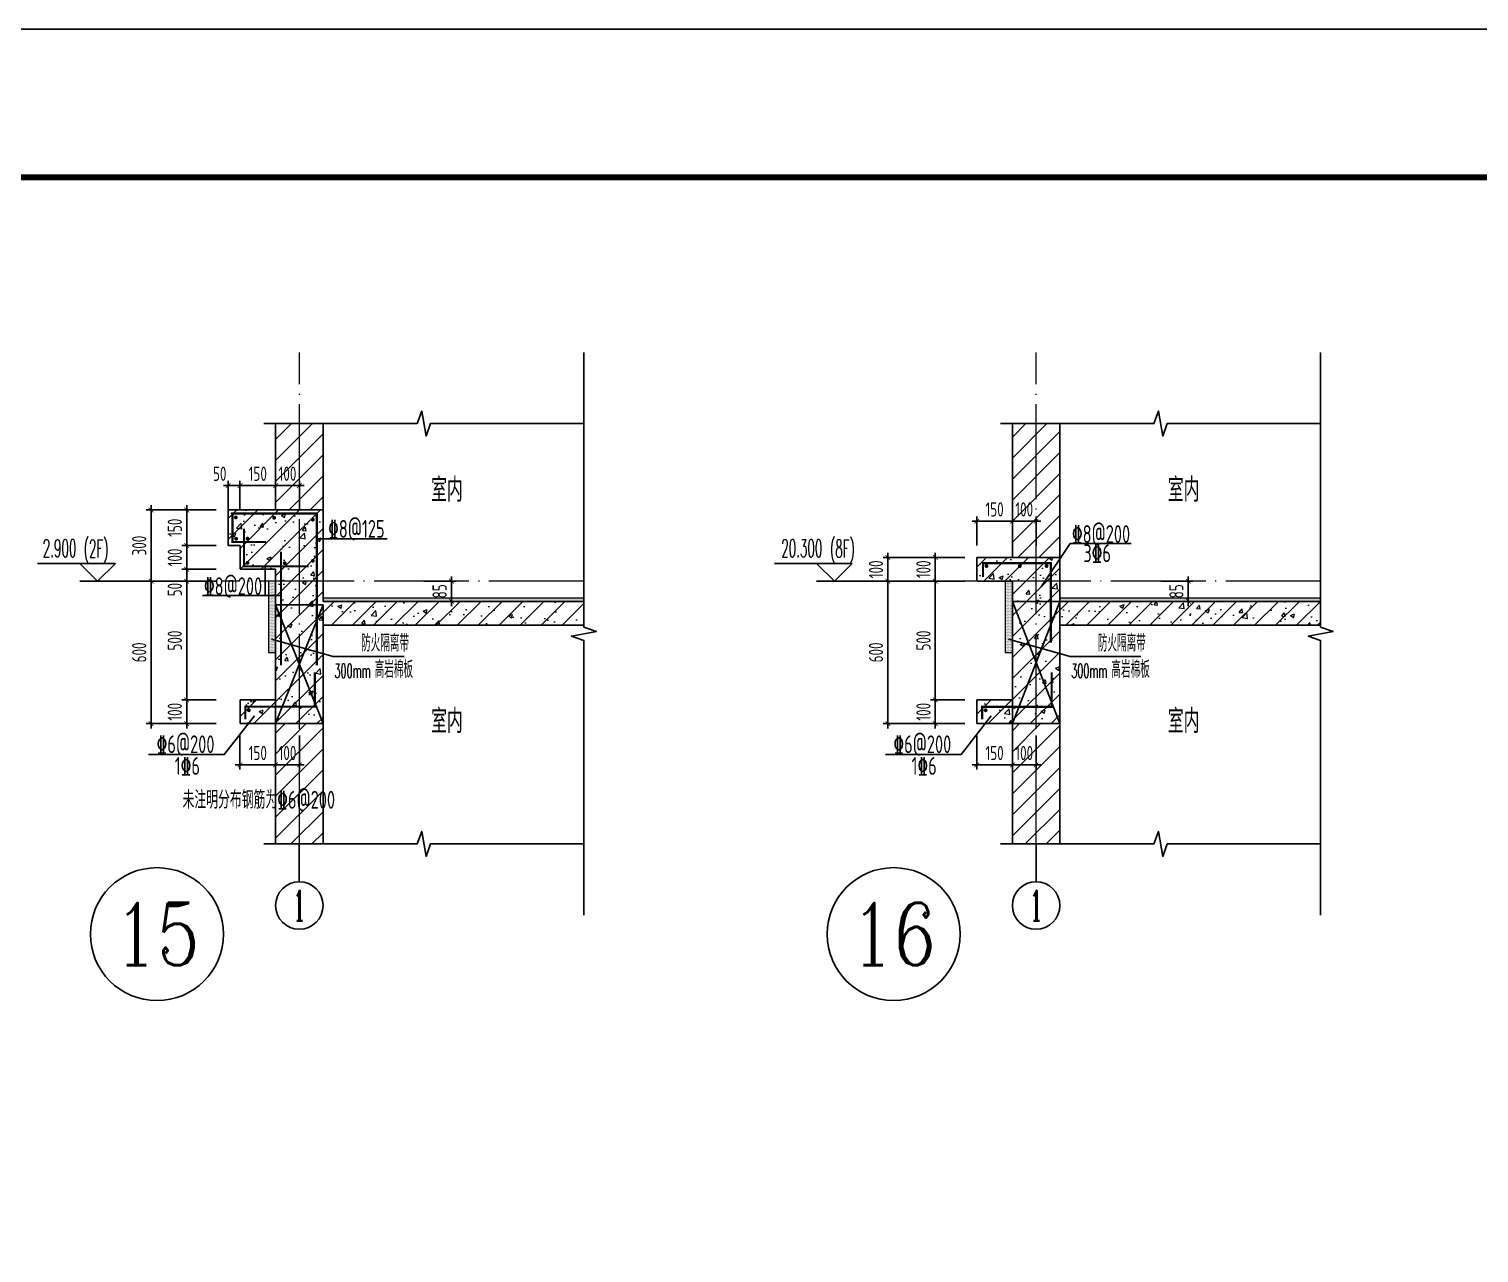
# Model space of a CAD drawing. Extents: x -1307975 to -76406, y -96289 to 379359.
# Drawn here: x -501582 to -495474, y 274034 to 279189 of the extents above; entities that cross this region are included whole.
import ezdxf
from ezdxf.enums import TextEntityAlignment as Align

# ---------------------------------------------------------------- set-up
doc = ezdxf.new("R2010")
doc.units = 0
doc.header["$LTSCALE"] = 1000
doc.linetypes.add('DOTE', pattern=[2.42, 2, -0.2, 0.02, -0.2])
doc.layers.get('0').update_dxf_attribs({"linetype": 'CONTINUOUS'})
doc.layers.get('DEFPOINTS').update_dxf_attribs({"linetype": 'CONTINUOUS'})
for name, color, linetype in [('A-AXIS_TEXT', 7, 'CONTINUOUS'), ('AXIS', 3, 'CONTINUOUS'), ('DIM', 2, 'CONTINUOUS'), ('DIM_ELEV', 3, 'CONTINUOUS'), ('DIM_IDEN', 67, 'CONTINUOUS'), ('DIM_SYMB', 3, 'CONTINUOUS'), ('PUB_TEXT', 2, 'CONTINUOUS'), ('REIN', 6, 'CONTINUOUS'), ('S-大样-砼线', 7, 'CONTINUOUS'), ('S-引出线', 40, 'CONTINUOUS'), ('TEXT', 2, 'CONTINUOUS'), ('WALL', 5, 'CONTINUOUS'), ('立面-看线', 251, 'CONTINUOUS')]:
    doc.layers.add(name, color=color, linetype=linetype)
for name, color, linetype, lineweight in [('AXIS_TEXT', 7, 'CONTINUOUS', 20), ('DOTE', 19, 'DOTE', 9), ('PUB_HATCH', 8, 'CONTINUOUS', 9), ('内粉刷', 37, 'CONTINUOUS', 9), ('图框', 9, 'CONTINUOUS', 18)]:
    doc.layers.add(name, color=color, linetype=linetype, lineweight=lineweight)
doc.layers.add('yichutu', color=7, linetype='CONTINUOUS', true_color=0xffffff)
doc.styles.add('_TCH_AXIS', font='COMPLEX', dxfattribs={"bigfont": 'GBCBIG'})
doc.styles.add('_TCH_DIM', font='SIMPLEX.shx', dxfattribs={"width": 0.7, "bigfont": 'GBCBIG.shx'})
doc.styles.add('COMPLEX', font='COMPLEX')
doc.styles.add('DIM_FONT_T3', font='SIMPLEX', dxfattribs={"width": 0.705882, "bigfont": 'GBCBIG'})
doc.styles.add('TSSD_DIMENSION', font='Tssdeng.shx', dxfattribs={"width": 0.7, "bigfont": 'tssdchn.shx'})
doc.styles.add('TSSD_REIN', font='tssdeng.shx', dxfattribs={"width": 0.7, "height": 300, "bigfont": 'tssdchn.shx'})
doc.dimstyles.new('TSSD_20_20', dxfattribs={"dimtxt": 60, "dimasz": 20, "dimexe": 20, "dimexo": 50, "dimgap": 20, "dimtad": 1, "dimdec": 0, "dimzin": 0, "dimdsep": 46, "dimtxsty": 'TSSD_DIMENSION', "dimblk": 'ARCHTICK', "dimblk1": 'ARCHTICK', "dimblk2": 'ARCHTICK', "dimcen": 0, "dimdle": 20, "dimclrt": 7, "dimadec": 0, "dimazin": 0, "dimtfac": 1, "dimtdec": 0, "dimtix": 1, "dimtmove": 2, "dimatfit": 3, "dimfxl": 1, "dimtolj": 1, "dimtzin": 0, "dimarcsym": 0})
pattern_1 = [(45, (-1182008.505, 426668.634), (-44.1941915, 44.1941915), [])]
pattern_2 = [(45, (-1182008.505, 426623.756), (-44.194174, 44.194174), []), (50, (-1182008.5, 426623.76), (179.315046, -15.688034), [18.75, -206.25]), (355, (-1182008.5, 426623.76), (-34.687833, 188.048033), [15, -165]), (100.4514, (-1181993.56, 426622.45), (144.627345, 172.359886), [15.935047, -175.28553]), (46.1842, (-1182008.5, 426673.76), (266.81026, -41.379754), [28.125, -309.375]), (96.6356, (-1181986.27, 426670.3), (233.66568, 243.52947), [23.90257, -262.92825]), (351.1842, (-1182008.5, 426673.76), (233.66549, 243.52965), [22.5, -247.5]), (21, (-1181983.5, 426661.26), (149.226763, -100.654723), [18.75, -206.25]), (326, (-1181983.5, 426661.26), (60.828833, 181.28751), [15, -165]), (71.4514, (-1181971.07, 426652.87), (210.055657, 80.632624), [15.935047, -175.28553]), (37.5, (-1182008.505, 426623.756), (3.039964, 83.2234635), [0, -163, 0, -167.5, 0, -165.625]), (7.5, (-1182008.505, 426623.76), (65.767384, 98.602928), [0, -95.5, 0, -159.25, 0, -63.125]), (327.5, (-1182064.255, 426623.756), (133.455609, -5.638718), [0, -62.5, 0, -195, 0, -258.75]), (317.5, (-1182089.25, 426623.76), (145.796542, 25.026246), [0, -81.25, 0, -129.5, 0, -183.75])]

# ---------------------------------------------------------------- blocks, each defined once
blk = doc.blocks.new('GFDDDDRG')
at = {"layer": '图框'}
blk.add_lwpolyline([(923310, -107437), (923310, -159999), (893610, -159999), (893610, -107437)], close=True, dxfattribs=at)
blk.add_lwpolyline([(923310, -107437), (923310, -159999), (893610, -159999), (893610, -107437)], close=True, dxfattribs=at)
at = {"layer": '图框', "const_width": 50}
blk.add_lwpolyline([(894110, -159499), (922810, -159499), (922810, -108687), (894110, -108687)], close=True, dxfattribs=at)
blk = doc.blocks.new('yct-1051-594-26275-14850-25-1002.0')
at = {"layer": 'yichutu', "color": 7, "true_color": 0xffffff}
blk.add_lwpolyline([(0, 0), (0, 14850), (26275, 14850), (26275, 0)], close=True, dxfattribs=at)
blk = doc.blocks.new('VDVDXAXFSFFX')
at = {"layer": 'PUB_HATCH'}
h = blk.add_hatch(dxfattribs=at)
h.set_pattern_fill('DOTS', color=251, scale=2, style=0)
h.set_pattern_definition([(0, (924712.4965, -148185.593), (1.5875, 3.175), [0, -3.175])])
h.paths.add_polyline_path([(924682.5, -148185.6), (924712.5, -148185.6), (924712.5, -147935.6), (924712.5, -147885.6), (924712.5, -147885.6), (924712.5, -147885.6), (924682.5, -147885.6)])
at = {"layer": 'DIM_IDEN', "color": 5}
for p, q in [((924695.5, -148129.3), (924955.6, -148202.9)), ((924955.6, -148202.9), (925253.4, -148202.9))]:
    blk.add_line(p, q, dxfattribs=at)
at = {"layer": 'PUB_HATCH', "color": 5}
blk.add_lwpolyline([(924712.5, -147885.6), (924682.5, -147885.6), (924682.5, -148185.6), (924712.5, -148185.6)], close=True, dxfattribs=at)
at = {"layer": 'PUB_TEXT', "style": 'DIM_FONT_T3', "width": 0.705882}
blk.add_text('防火隔离带', height=71.49, dxfattribs=at).set_placement((925072.6, -148181.9))
at = {"layer": 'PUB_TEXT', "color": 5, "style": 'DIM_FONT_T3'}
for s, height, width, p in [('300mm', 59.5, 0.49827, (924960.4, -148292.9)), ('高岩棉板', 71.49, 0.705882, (925129.8, -148292.9))]:
    blk.add_text(s, height=height, dxfattribs=dict(at, width=width)).set_placement(p)
blk = doc.blocks.new('_ArchTick')
at = {"color": 0, "linetype": 'ByBlock', "const_width": 0.15}
blk.add_lwpolyline([(-0.5, -0.5), (0.5, 0.5)], dxfattribs=at)
blk = doc.blocks.new('*D2613')
at = {"layer": 'DEFPOINTS', "color": 0, "transparency": 16777216}
for p in [(-497964.2, 276863.1), (-497664.2, 276863.1), (-497664.2, 276263.1)]:
    blk.add_point(p, dxfattribs=at)
at = {"layer": 'DIM', "color": 0, "lineweight": -2, "transparency": 16777216}
for p, q in [((-497964.2, 276243.1), (-497964.2, 276883.1)), ((-497714.2, 276863.1), (-497984.2, 276863.1)), ((-497714.2, 276263.1), (-497984.2, 276263.1))]:
    blk.add_line(p, q, dxfattribs=at)
at = {"layer": 'DIM', "color": 0, "lineweight": -2, "transparency": 16777216, "xscale": 20, "yscale": 20, "zscale": 20}
for p, rotation in [((-497964.2, 276863.1), 90), ((-497964.2, 276263.1), 270)]:
    blk.add_blockref('_ArchTick', p, dxfattribs=dict(at, rotation=rotation))
at = {"layer": 'DIM', "color": 7, "transparency": 16777216, "insert": (-498014.2, 276563.1), "char_height": 60, "attachment_point": 5, "rotation": 90, "style": 'TSSD_DIMENSION'}
blk.add_mtext('\\A1;600', dxfattribs=at)
blk = doc.blocks.new('*D2614')
at = {"layer": 'DEFPOINTS', "color": 0, "transparency": 16777216}
for p in [(-497964.2, 276963.1), (-497664.2, 276963.1), (-497664.2, 276863.1)]:
    blk.add_point(p, dxfattribs=at)
at = {"layer": 'DIM', "color": 0, "lineweight": -2, "transparency": 16777216}
for p, q in [((-497714.2, 276963.1), (-497984.2, 276963.1)), ((-497964.2, 276963.1), (-497964.2, 276983.1)), ((-497964.2, 276863.1), (-497964.2, 276963.1)), ((-497714.2, 276863.1), (-497984.2, 276863.1)), ((-497964.2, 276863.1), (-497964.2, 276843.1))]:
    blk.add_line(p, q, dxfattribs=at)
at = {"layer": 'DIM', "color": 0, "lineweight": -2, "transparency": 16777216, "xscale": 20, "yscale": 20, "zscale": 20}
for p, rotation in [((-497964.2, 276963.1), 270), ((-497964.2, 276863.1), 90)]:
    blk.add_blockref('_ArchTick', p, dxfattribs=dict(at, rotation=rotation))
at = {"layer": 'DIM', "color": 7, "transparency": 16777216, "insert": (-498014.2, 276913.1), "char_height": 60, "attachment_point": 5, "rotation": 90, "style": 'TSSD_DIMENSION'}
blk.add_mtext('\\A1;100', dxfattribs=at)
blk = doc.blocks.new('*D2615')
at = {"layer": 'DEFPOINTS', "color": 0, "transparency": 16777216}
for p in [(-501067.7, 276863.1), (-500767.7, 276863.1), (-500767.7, 276263.1)]:
    blk.add_point(p, dxfattribs=at)
at = {"layer": 'DIM', "color": 0, "lineweight": -2, "transparency": 16777216}
for p, q in [((-501067.7, 276243.1), (-501067.7, 276883.1)), ((-500817.7, 276863.1), (-501087.7, 276863.1)), ((-500817.7, 276263.1), (-501087.7, 276263.1))]:
    blk.add_line(p, q, dxfattribs=at)
at = {"layer": 'DIM', "color": 0, "lineweight": -2, "transparency": 16777216, "xscale": 20, "yscale": 20, "zscale": 20}
for p, rotation in [((-501067.7, 276863.1), 90), ((-501067.7, 276263.1), 270)]:
    blk.add_blockref('_ArchTick', p, dxfattribs=dict(at, rotation=rotation))
at = {"layer": 'DIM', "color": 7, "transparency": 16777216, "insert": (-501117.7, 276563.1), "char_height": 60, "attachment_point": 5, "rotation": 90, "style": 'TSSD_DIMENSION'}
blk.add_mtext('\\A1;600', dxfattribs=at)
blk = doc.blocks.new('*D2616')
at = {"layer": 'DEFPOINTS', "color": 0, "transparency": 16777216}
for p in [(-501067.7, 277163.1), (-500767.7, 277163.1), (-500767.7, 276863.1)]:
    blk.add_point(p, dxfattribs=at)
at = {"layer": 'DIM', "color": 0, "lineweight": -2, "transparency": 16777216}
for p, q in [((-501067.7, 276843.1), (-501067.7, 277183.1)), ((-500817.7, 277163.1), (-501087.7, 277163.1)), ((-500817.7, 276863.1), (-501087.7, 276863.1))]:
    blk.add_line(p, q, dxfattribs=at)
at = {"layer": 'DIM', "color": 0, "lineweight": -2, "transparency": 16777216, "xscale": 20, "yscale": 20, "zscale": 20}
for p, rotation in [((-501067.7, 277163.1), 90), ((-501067.7, 276863.1), 270)]:
    blk.add_blockref('_ArchTick', p, dxfattribs=dict(at, rotation=rotation))
at = {"layer": 'DIM', "color": 7, "transparency": 16777216, "insert": (-501117.7, 277013.1), "char_height": 60, "attachment_point": 5, "rotation": 90, "style": 'TSSD_DIMENSION'}
blk.add_mtext('\\A1;300', dxfattribs=at)
blk = doc.blocks.new('*D2617')
at = {"layer": 'DEFPOINTS', "color": 0, "transparency": 16777216}
for p in [(-496864.8, 276863.1), (-496698.8, 276863.1), (-496864.8, 276778.1)]:
    blk.add_point(p, dxfattribs=at)
at = {"layer": 'DIM', "color": 0, "lineweight": -2, "transparency": 16777216}
for p, q in [((-496698.8, 276863.1), (-496698.8, 276883.1)), ((-496814.8, 276863.1), (-496678.8, 276863.1)), ((-496698.8, 276778.1), (-496698.8, 276863.1)), ((-496814.8, 276778.1), (-496678.8, 276778.1)), ((-496698.8, 276778.1), (-496698.8, 276758.1))]:
    blk.add_line(p, q, dxfattribs=at)
at = {"layer": 'DIM', "color": 0, "lineweight": -2, "transparency": 16777216, "xscale": 20, "yscale": 20, "zscale": 20}
for p, rotation in [((-496698.8, 276863.1), 270), ((-496698.8, 276778.1), 90)]:
    blk.add_blockref('_ArchTick', p, dxfattribs=dict(at, rotation=rotation))
at = {"layer": 'DIM', "color": 7, "transparency": 16777216, "insert": (-496748.8, 276820.6), "char_height": 60, "attachment_point": 5, "rotation": 90, "style": 'TSSD_DIMENSION'}
blk.add_mtext('\\A1;85', dxfattribs=at)
blk = doc.blocks.new('*D2618')
at = {"layer": 'DEFPOINTS', "color": 0, "transparency": 16777216}
for p in [(-499968.3, 276863.1), (-499802.3, 276863.1), (-499968.3, 276778.1)]:
    blk.add_point(p, dxfattribs=at)
at = {"layer": 'DIM', "color": 0, "lineweight": -2, "transparency": 16777216}
for p, q in [((-499802.3, 276863.1), (-499802.3, 276883.1)), ((-499918.3, 276863.1), (-499782.3, 276863.1)), ((-499802.3, 276778.1), (-499802.3, 276863.1)), ((-499918.3, 276778.1), (-499782.3, 276778.1)), ((-499802.3, 276778.1), (-499802.3, 276758.1))]:
    blk.add_line(p, q, dxfattribs=at)
at = {"layer": 'DIM', "color": 0, "lineweight": -2, "transparency": 16777216, "xscale": 20, "yscale": 20, "zscale": 20}
for p, rotation in [((-499802.3, 276863.1), 270), ((-499802.3, 276778.1), 90)]:
    blk.add_blockref('_ArchTick', p, dxfattribs=dict(at, rotation=rotation))
at = {"layer": 'DIM', "color": 7, "transparency": 16777216, "insert": (-499852.3, 276820.6), "char_height": 60, "attachment_point": 5, "rotation": 90, "style": 'TSSD_DIMENSION'}
blk.add_mtext('\\A1;85', dxfattribs=at)
blk = doc.blocks.new('*D2624')
at = {"layer": 'DEFPOINTS', "color": 0, "transparency": 16777216}
for p in [(-500693.1, 277265.5), (-500743.1, 277113.2), (-500693.1, 277113.2)]:
    blk.add_point(p, dxfattribs=at)
at = {"layer": 'DIM', "color": 0, "lineweight": -2, "transparency": 16777216}
for p, q in [((-500763.1, 277265.5), (-500673.1, 277265.5)), ((-500743.1, 277163.2), (-500743.1, 277285.5)), ((-500693.1, 277163.2), (-500693.1, 277285.5))]:
    blk.add_line(p, q, dxfattribs=at)
at = {"layer": 'DIM', "color": 0, "lineweight": -2, "transparency": 16777216, "xscale": 20, "yscale": 20, "zscale": 20, "rotation": 180}
blk.add_blockref('_ArchTick', (-500743.1, 277265.5), dxfattribs=at)
at = {"layer": 'DIM', "color": 0, "lineweight": -2, "transparency": 16777216, "xscale": 20, "yscale": 20, "zscale": 20}
blk.add_blockref('_ArchTick', (-500693.1, 277265.5), dxfattribs=at)
at = {"layer": 'DIM', "color": 7, "transparency": 16777216, "insert": (-500778.5, 277315.5), "char_height": 60, "attachment_point": 5, "style": 'TSSD_DIMENSION'}
blk.add_mtext('\\A1;50', dxfattribs=at)
blk = doc.blocks.new('*D2625')
at = {"layer": 'DEFPOINTS', "color": 0, "transparency": 16777216}
for p in [(-500543.1, 277265.5), (-500693.1, 277113.2), (-500543.1, 277113.2)]:
    blk.add_point(p, dxfattribs=at)
at = {"layer": 'DIM', "color": 0, "lineweight": -2, "transparency": 16777216}
for p, q in [((-500713.1, 277265.5), (-500523.1, 277265.5)), ((-500693.1, 277163.2), (-500693.1, 277285.5)), ((-500543.1, 277163.2), (-500543.1, 277285.5))]:
    blk.add_line(p, q, dxfattribs=at)
at = {"layer": 'DIM', "color": 0, "lineweight": -2, "transparency": 16777216, "xscale": 20, "yscale": 20, "zscale": 20, "rotation": 180}
blk.add_blockref('_ArchTick', (-500693.1, 277265.5), dxfattribs=at)
at = {"layer": 'DIM', "color": 0, "lineweight": -2, "transparency": 16777216, "xscale": 20, "yscale": 20, "zscale": 20}
blk.add_blockref('_ArchTick', (-500543.1, 277265.5), dxfattribs=at)
at = {"layer": 'DIM', "color": 7, "transparency": 16777216, "insert": (-500618.1, 277315.5), "char_height": 60, "attachment_point": 5, "style": 'TSSD_DIMENSION'}
blk.add_mtext('\\A1;150', dxfattribs=at)
blk = doc.blocks.new('*D2626')
at = {"layer": 'DEFPOINTS', "color": 0, "transparency": 16777216}
for p in [(-500443.1, 277265.5), (-500543.1, 277113.2), (-500443.1, 277113.2)]:
    blk.add_point(p, dxfattribs=at)
at = {"layer": 'DIM', "color": 0, "lineweight": -2, "transparency": 16777216}
for p, q in [((-500543.1, 277265.5), (-500563.1, 277265.5)), ((-500543.1, 277163.2), (-500543.1, 277285.5)), ((-500543.1, 277265.5), (-500443.1, 277265.5)), ((-500443.1, 277163.2), (-500443.1, 277285.5)), ((-500443.1, 277265.5), (-500423.1, 277265.5))]:
    blk.add_line(p, q, dxfattribs=at)
at = {"layer": 'DIM', "color": 0, "lineweight": -2, "transparency": 16777216, "xscale": 20, "yscale": 20, "zscale": 20}
blk.add_blockref('_ArchTick', (-500543.1, 277265.5), dxfattribs=at)
at = {"layer": 'DIM', "color": 0, "lineweight": -2, "transparency": 16777216, "xscale": 20, "yscale": 20, "zscale": 20, "rotation": 180}
blk.add_blockref('_ArchTick', (-500443.1, 277265.5), dxfattribs=at)
at = {"layer": 'DIM', "color": 7, "transparency": 16777216, "insert": (-500493.1, 277315.5), "char_height": 60, "attachment_point": 5, "style": 'TSSD_DIMENSION'}
blk.add_mtext('\\A1;100', dxfattribs=at)
blk = doc.blocks.new('*D2627')
at = {"layer": 'DEFPOINTS', "color": 0, "transparency": 16777216}
for p in [(-500693.1, 276263.1), (-500543.1, 276263.1), (-500543.1, 276089.4)]:
    blk.add_point(p, dxfattribs=at)
at = {"layer": 'DIM', "color": 0, "lineweight": -2, "transparency": 16777216}
for p, q in [((-500693.1, 276213.1), (-500693.1, 276069.4)), ((-500543.1, 276213.1), (-500543.1, 276069.4)), ((-500713.1, 276089.4), (-500523.1, 276089.4))]:
    blk.add_line(p, q, dxfattribs=at)
at = {"layer": 'DIM', "color": 0, "lineweight": -2, "transparency": 16777216, "xscale": 20, "yscale": 20, "zscale": 20, "rotation": 180}
blk.add_blockref('_ArchTick', (-500693.1, 276089.4), dxfattribs=at)
at = {"layer": 'DIM', "color": 0, "lineweight": -2, "transparency": 16777216, "xscale": 20, "yscale": 20, "zscale": 20}
blk.add_blockref('_ArchTick', (-500543.1, 276089.4), dxfattribs=at)
at = {"layer": 'DIM', "color": 7, "transparency": 16777216, "insert": (-500618.1, 276139.4), "char_height": 60, "attachment_point": 5, "style": 'TSSD_DIMENSION'}
blk.add_mtext('\\A1;150', dxfattribs=at)
blk = doc.blocks.new('*D2628')
at = {"layer": 'DEFPOINTS', "color": 0, "transparency": 16777216}
for p in [(-500543.1, 276263.1), (-500443.1, 276263.1), (-500443.1, 276089.4)]:
    blk.add_point(p, dxfattribs=at)
at = {"layer": 'DIM', "color": 0, "lineweight": -2, "transparency": 16777216}
for p, q in [((-500543.1, 276213.1), (-500543.1, 276069.4)), ((-500443.1, 276213.1), (-500443.1, 276069.4)), ((-500543.1, 276089.4), (-500563.1, 276089.4)), ((-500543.1, 276089.4), (-500443.1, 276089.4)), ((-500443.1, 276089.4), (-500423.1, 276089.4))]:
    blk.add_line(p, q, dxfattribs=at)
at = {"layer": 'DIM', "color": 0, "lineweight": -2, "transparency": 16777216, "xscale": 20, "yscale": 20, "zscale": 20}
blk.add_blockref('_ArchTick', (-500543.1, 276089.4), dxfattribs=at)
at = {"layer": 'DIM', "color": 0, "lineweight": -2, "transparency": 16777216, "xscale": 20, "yscale": 20, "zscale": 20, "rotation": 180}
blk.add_blockref('_ArchTick', (-500443.1, 276089.4), dxfattribs=at)
at = {"layer": 'DIM', "color": 7, "transparency": 16777216, "insert": (-500493.1, 276139.4), "char_height": 60, "attachment_point": 5, "style": 'TSSD_DIMENSION'}
blk.add_mtext('\\A1;100', dxfattribs=at)
blk = doc.blocks.new('*D2629')
at = {"layer": 'DEFPOINTS', "color": 0, "transparency": 16777216}
for p in [(-500917.7, 277163.1), (-500743.1, 277163.1), (-500743.1, 277013.1)]:
    blk.add_point(p, dxfattribs=at)
at = {"layer": 'DIM', "color": 0, "lineweight": -2, "transparency": 16777216}
for p, q in [((-500917.7, 276993.1), (-500917.7, 277183.1)), ((-500793.1, 277163.1), (-500937.7, 277163.1)), ((-500793.1, 277013.1), (-500937.7, 277013.1))]:
    blk.add_line(p, q, dxfattribs=at)
at = {"layer": 'DIM', "color": 0, "lineweight": -2, "transparency": 16777216, "xscale": 20, "yscale": 20, "zscale": 20}
for p, rotation in [((-500917.7, 277163.1), 90), ((-500917.7, 277013.1), 270)]:
    blk.add_blockref('_ArchTick', p, dxfattribs=dict(at, rotation=rotation))
at = {"layer": 'DIM', "color": 7, "transparency": 16777216, "insert": (-500967.7, 277088.1), "char_height": 60, "attachment_point": 5, "rotation": 90, "style": 'TSSD_DIMENSION'}
blk.add_mtext('\\A1;150', dxfattribs=at)
blk = doc.blocks.new('*D2630')
at = {"layer": 'DEFPOINTS', "color": 0, "transparency": 16777216}
for p in [(-500917.7, 277013.1), (-500743.1, 277013.1), (-500743.1, 276913.1)]:
    blk.add_point(p, dxfattribs=at)
at = {"layer": 'DIM', "color": 0, "lineweight": -2, "transparency": 16777216}
for p, q in [((-500793.1, 277013.1), (-500937.7, 277013.1)), ((-500917.7, 277013.1), (-500917.7, 277033.1)), ((-500917.7, 276913.1), (-500917.7, 277013.1)), ((-500793.1, 276913.1), (-500937.7, 276913.1)), ((-500917.7, 276913.1), (-500917.7, 276893.1))]:
    blk.add_line(p, q, dxfattribs=at)
at = {"layer": 'DIM', "color": 0, "lineweight": -2, "transparency": 16777216, "xscale": 20, "yscale": 20, "zscale": 20}
for p, rotation in [((-500917.7, 277013.1), 270), ((-500917.7, 276913.1), 90)]:
    blk.add_blockref('_ArchTick', p, dxfattribs=dict(at, rotation=rotation))
at = {"layer": 'DIM', "color": 7, "transparency": 16777216, "insert": (-500967.7, 276963.1), "char_height": 60, "attachment_point": 5, "rotation": 90, "style": 'TSSD_DIMENSION'}
blk.add_mtext('\\A1;100', dxfattribs=at)
blk = doc.blocks.new('*D2631')
at = {"layer": 'DEFPOINTS', "color": 0, "transparency": 16777216}
for p in [(-500917.7, 276913.1), (-500743.1, 276913.1), (-500743.1, 276863.1)]:
    blk.add_point(p, dxfattribs=at)
at = {"layer": 'DIM', "color": 0, "lineweight": -2, "transparency": 16777216}
for p, q in [((-500917.7, 276843.1), (-500917.7, 276933.1)), ((-500793.1, 276913.1), (-500937.7, 276913.1)), ((-500793.1, 276863.1), (-500937.7, 276863.1))]:
    blk.add_line(p, q, dxfattribs=at)
at = {"layer": 'DIM', "color": 0, "lineweight": -2, "transparency": 16777216, "xscale": 20, "yscale": 20, "zscale": 20}
for p, rotation in [((-500917.7, 276913.1), 90), ((-500917.7, 276863.1), 270)]:
    blk.add_blockref('_ArchTick', p, dxfattribs=dict(at, rotation=rotation))
at = {"layer": 'DIM', "color": 7, "transparency": 16777216, "insert": (-500967.7, 276827.7), "char_height": 60, "attachment_point": 5, "rotation": 90, "style": 'TSSD_DIMENSION'}
blk.add_mtext('\\A1;50', dxfattribs=at)
blk = doc.blocks.new('*D2632')
at = {"layer": 'DEFPOINTS', "color": 0, "transparency": 16777216}
for p in [(-500917.7, 276863.1), (-500743.1, 276863.1), (-500743.1, 276363.1)]:
    blk.add_point(p, dxfattribs=at)
at = {"layer": 'DIM', "color": 0, "lineweight": -2, "transparency": 16777216}
for p, q in [((-500917.7, 276343.1), (-500917.7, 276883.1)), ((-500793.1, 276863.1), (-500937.7, 276863.1)), ((-500793.1, 276363.1), (-500937.7, 276363.1))]:
    blk.add_line(p, q, dxfattribs=at)
at = {"layer": 'DIM', "color": 0, "lineweight": -2, "transparency": 16777216, "xscale": 20, "yscale": 20, "zscale": 20}
for p, rotation in [((-500917.7, 276863.1), 90), ((-500917.7, 276363.1), 270)]:
    blk.add_blockref('_ArchTick', p, dxfattribs=dict(at, rotation=rotation))
at = {"layer": 'DIM', "color": 7, "transparency": 16777216, "insert": (-500967.7, 276613.1), "char_height": 60, "attachment_point": 5, "rotation": 90, "style": 'TSSD_DIMENSION'}
blk.add_mtext('\\A1;500', dxfattribs=at)
blk = doc.blocks.new('*D2633')
at = {"layer": 'DEFPOINTS', "color": 0, "transparency": 16777216}
for p in [(-500917.7, 276363.1), (-500743.1, 276363.1), (-500743.1, 276263.1)]:
    blk.add_point(p, dxfattribs=at)
at = {"layer": 'DIM', "color": 0, "lineweight": -2, "transparency": 16777216}
for p, q in [((-500917.7, 276363.1), (-500917.7, 276383.1)), ((-500793.1, 276363.1), (-500937.7, 276363.1)), ((-500917.7, 276263.1), (-500917.7, 276363.1)), ((-500793.1, 276263.1), (-500937.7, 276263.1)), ((-500917.7, 276263.1), (-500917.7, 276243.1))]:
    blk.add_line(p, q, dxfattribs=at)
at = {"layer": 'DIM', "color": 0, "lineweight": -2, "transparency": 16777216, "xscale": 20, "yscale": 20, "zscale": 20}
for p, rotation in [((-500917.7, 276363.1), 270), ((-500917.7, 276263.1), 90)]:
    blk.add_blockref('_ArchTick', p, dxfattribs=dict(at, rotation=rotation))
at = {"layer": 'DIM', "color": 7, "transparency": 16777216, "insert": (-500967.7, 276313.1), "char_height": 60, "attachment_point": 5, "rotation": 90, "style": 'TSSD_DIMENSION'}
blk.add_mtext('\\A1;100', dxfattribs=at)
blk = doc.blocks.new('*D2634')
at = {"layer": 'DEFPOINTS', "color": 0, "transparency": 16777216}
for p in [(-497439.6, 277115.5), (-497589.6, 276963.2), (-497439.6, 276963.2)]:
    blk.add_point(p, dxfattribs=at)
at = {"layer": 'DIM', "color": 0, "lineweight": -2, "transparency": 16777216}
for p, q in [((-497609.6, 277115.5), (-497419.6, 277115.5)), ((-497589.6, 277013.2), (-497589.6, 277135.5)), ((-497439.6, 277013.2), (-497439.6, 277135.5))]:
    blk.add_line(p, q, dxfattribs=at)
at = {"layer": 'DIM', "color": 0, "lineweight": -2, "transparency": 16777216, "xscale": 20, "yscale": 20, "zscale": 20, "rotation": 180}
blk.add_blockref('_ArchTick', (-497589.6, 277115.5), dxfattribs=at)
at = {"layer": 'DIM', "color": 0, "lineweight": -2, "transparency": 16777216, "xscale": 20, "yscale": 20, "zscale": 20}
blk.add_blockref('_ArchTick', (-497439.6, 277115.5), dxfattribs=at)
at = {"layer": 'DIM', "color": 7, "transparency": 16777216, "insert": (-497514.6, 277165.5), "char_height": 60, "attachment_point": 5, "style": 'TSSD_DIMENSION'}
blk.add_mtext('\\A1;150', dxfattribs=at)
blk = doc.blocks.new('*D2635')
at = {"layer": 'DEFPOINTS', "color": 0, "transparency": 16777216}
for p in [(-497339.6, 277115.5), (-497439.6, 276963.2), (-497339.6, 276963.2)]:
    blk.add_point(p, dxfattribs=at)
at = {"layer": 'DIM', "color": 0, "lineweight": -2, "transparency": 16777216}
for p, q in [((-497439.6, 277115.5), (-497459.6, 277115.5)), ((-497439.6, 277013.2), (-497439.6, 277135.5)), ((-497439.6, 277115.5), (-497339.6, 277115.5)), ((-497339.6, 277013.2), (-497339.6, 277135.5)), ((-497339.6, 277115.5), (-497319.6, 277115.5))]:
    blk.add_line(p, q, dxfattribs=at)
at = {"layer": 'DIM', "color": 0, "lineweight": -2, "transparency": 16777216, "xscale": 20, "yscale": 20, "zscale": 20}
blk.add_blockref('_ArchTick', (-497439.6, 277115.5), dxfattribs=at)
at = {"layer": 'DIM', "color": 0, "lineweight": -2, "transparency": 16777216, "xscale": 20, "yscale": 20, "zscale": 20, "rotation": 180}
blk.add_blockref('_ArchTick', (-497339.6, 277115.5), dxfattribs=at)
at = {"layer": 'DIM', "color": 7, "transparency": 16777216, "insert": (-497389.6, 277165.5), "char_height": 60, "attachment_point": 5, "style": 'TSSD_DIMENSION'}
blk.add_mtext('\\A1;100', dxfattribs=at)
blk = doc.blocks.new('*D2636')
at = {"layer": 'DEFPOINTS', "color": 0, "transparency": 16777216}
for p in [(-497589.6, 276263.1), (-497439.6, 276263.1), (-497439.6, 276089.4)]:
    blk.add_point(p, dxfattribs=at)
at = {"layer": 'DIM', "color": 0, "lineweight": -2, "transparency": 16777216}
for p, q in [((-497589.6, 276213.1), (-497589.6, 276069.4)), ((-497439.6, 276213.1), (-497439.6, 276069.4)), ((-497609.6, 276089.4), (-497419.6, 276089.4))]:
    blk.add_line(p, q, dxfattribs=at)
at = {"layer": 'DIM', "color": 0, "lineweight": -2, "transparency": 16777216, "xscale": 20, "yscale": 20, "zscale": 20, "rotation": 180}
blk.add_blockref('_ArchTick', (-497589.6, 276089.4), dxfattribs=at)
at = {"layer": 'DIM', "color": 0, "lineweight": -2, "transparency": 16777216, "xscale": 20, "yscale": 20, "zscale": 20}
blk.add_blockref('_ArchTick', (-497439.6, 276089.4), dxfattribs=at)
at = {"layer": 'DIM', "color": 7, "transparency": 16777216, "insert": (-497514.6, 276139.4), "char_height": 60, "attachment_point": 5, "style": 'TSSD_DIMENSION'}
blk.add_mtext('\\A1;150', dxfattribs=at)
blk = doc.blocks.new('*D2637')
at = {"layer": 'DEFPOINTS', "color": 0, "transparency": 16777216}
for p in [(-497439.6, 276263.1), (-497339.6, 276263.1), (-497339.6, 276089.4)]:
    blk.add_point(p, dxfattribs=at)
at = {"layer": 'DIM', "color": 0, "lineweight": -2, "transparency": 16777216}
for p, q in [((-497439.6, 276213.1), (-497439.6, 276069.4)), ((-497339.6, 276213.1), (-497339.6, 276069.4)), ((-497439.6, 276089.4), (-497459.6, 276089.4)), ((-497439.6, 276089.4), (-497339.6, 276089.4)), ((-497339.6, 276089.4), (-497319.6, 276089.4))]:
    blk.add_line(p, q, dxfattribs=at)
at = {"layer": 'DIM', "color": 0, "lineweight": -2, "transparency": 16777216, "xscale": 20, "yscale": 20, "zscale": 20}
blk.add_blockref('_ArchTick', (-497439.6, 276089.4), dxfattribs=at)
at = {"layer": 'DIM', "color": 0, "lineweight": -2, "transparency": 16777216, "xscale": 20, "yscale": 20, "zscale": 20, "rotation": 180}
blk.add_blockref('_ArchTick', (-497339.6, 276089.4), dxfattribs=at)
at = {"layer": 'DIM', "color": 7, "transparency": 16777216, "insert": (-497389.6, 276139.4), "char_height": 60, "attachment_point": 5, "style": 'TSSD_DIMENSION'}
blk.add_mtext('\\A1;100', dxfattribs=at)
blk = doc.blocks.new('*D2638')
at = {"layer": 'DEFPOINTS', "color": 0, "transparency": 16777216}
for p in [(-497764.2, 276963.1), (-497589.6, 276963.1), (-497589.6, 276863.1)]:
    blk.add_point(p, dxfattribs=at)
at = {"layer": 'DIM', "color": 0, "lineweight": -2, "transparency": 16777216}
for p, q in [((-497639.6, 276963.1), (-497784.2, 276963.1)), ((-497764.2, 276963.1), (-497764.2, 276983.1)), ((-497764.2, 276863.1), (-497764.2, 276963.1)), ((-497639.6, 276863.1), (-497784.2, 276863.1)), ((-497764.2, 276863.1), (-497764.2, 276843.1))]:
    blk.add_line(p, q, dxfattribs=at)
at = {"layer": 'DIM', "color": 0, "lineweight": -2, "transparency": 16777216, "xscale": 20, "yscale": 20, "zscale": 20}
for p, rotation in [((-497764.2, 276963.1), 270), ((-497764.2, 276863.1), 90)]:
    blk.add_blockref('_ArchTick', p, dxfattribs=dict(at, rotation=rotation))
at = {"layer": 'DIM', "color": 7, "transparency": 16777216, "insert": (-497814.2, 276913.1), "char_height": 60, "attachment_point": 5, "rotation": 90, "style": 'TSSD_DIMENSION'}
blk.add_mtext('\\A1;100', dxfattribs=at)
blk = doc.blocks.new('*D2639')
at = {"layer": 'DEFPOINTS', "color": 0, "transparency": 16777216}
for p in [(-497764.2, 276863.1), (-497589.6, 276863.1), (-497589.6, 276363.1)]:
    blk.add_point(p, dxfattribs=at)
at = {"layer": 'DIM', "color": 0, "lineweight": -2, "transparency": 16777216}
for p, q in [((-497764.2, 276343.1), (-497764.2, 276883.1)), ((-497639.6, 276863.1), (-497784.2, 276863.1)), ((-497639.6, 276363.1), (-497784.2, 276363.1))]:
    blk.add_line(p, q, dxfattribs=at)
at = {"layer": 'DIM', "color": 0, "lineweight": -2, "transparency": 16777216, "xscale": 20, "yscale": 20, "zscale": 20}
for p, rotation in [((-497764.2, 276863.1), 90), ((-497764.2, 276363.1), 270)]:
    blk.add_blockref('_ArchTick', p, dxfattribs=dict(at, rotation=rotation))
at = {"layer": 'DIM', "color": 7, "transparency": 16777216, "insert": (-497814.2, 276613.1), "char_height": 60, "attachment_point": 5, "rotation": 90, "style": 'TSSD_DIMENSION'}
blk.add_mtext('\\A1;500', dxfattribs=at)
blk = doc.blocks.new('*D2640')
at = {"layer": 'DEFPOINTS', "color": 0, "transparency": 16777216}
for p in [(-497764.2, 276363.1), (-497589.6, 276363.1), (-497589.6, 276263.1)]:
    blk.add_point(p, dxfattribs=at)
at = {"layer": 'DIM', "color": 0, "lineweight": -2, "transparency": 16777216}
for p, q in [((-497764.2, 276363.1), (-497764.2, 276383.1)), ((-497639.6, 276363.1), (-497784.2, 276363.1)), ((-497764.2, 276263.1), (-497764.2, 276363.1)), ((-497639.6, 276263.1), (-497784.2, 276263.1)), ((-497764.2, 276263.1), (-497764.2, 276243.1))]:
    blk.add_line(p, q, dxfattribs=at)
at = {"layer": 'DIM', "color": 0, "lineweight": -2, "transparency": 16777216, "xscale": 20, "yscale": 20, "zscale": 20}
for p, rotation in [((-497764.2, 276363.1), 270), ((-497764.2, 276263.1), 90)]:
    blk.add_blockref('_ArchTick', p, dxfattribs=dict(at, rotation=rotation))
at = {"layer": 'DIM', "color": 7, "transparency": 16777216, "insert": (-497814.2, 276313.1), "char_height": 60, "attachment_point": 5, "rotation": 90, "style": 'TSSD_DIMENSION'}
blk.add_mtext('\\A1;100', dxfattribs=at)
blk = doc.blocks.new('_AXISO')
blk.add_circle((0, 0), 0.5)
at = {"layer": 'A-AXIS_TEXT', "style": 'COMPLEX', "width": 1.041667}
blk.add_attdef('A', text='', height=0.56, dxfattribs=at).set_placement((-0.25, -0.28), (0.25, -0.28), align=Align.FIT)
blk = doc.blocks.new('A$C696610E5')
at = {"layer": 'REIN', "const_width": 9}
for points in [[(494.5, 974.7), (353.3, 974.7), (353.3, 1095), (708.3, 1095), (708.3, 454.9)], [(401.6, 1031.7), (401.6, 872.6), (673.9, 872.6)], [(557.8, 934), (557.8, 454.9)]]:
    blk.add_lwpolyline(points, dxfattribs=at)
at = {"layer": 'REIN', "const_width": 8}
for points in [[(363.4, 1078.3, 1), (371.4, 1078.3, 1)], [(524.5, 1076.9, 1), (532.5, 1076.9, 1)], [(687.7, 1068.7, 1), (695.7, 1068.7, 1)], [(364.5, 988.6, 1), (372.5, 988.6, 1)], [(412.3, 989.2, 1), (420.3, 989.2, 1)], [(412.3, 887.1, 1), (420.3, 887.1, 1)], [(569.2, 886.1, 1), (577.2, 886.1, 1)], [(687.7, 895.7, 1), (695.7, 895.7, 1)], [(418.3, 266.1, 1), (426.3, 266.1, 1)]]:
    blk.add_lwpolyline(points, format="xyb", close=True, dxfattribs=at)
at = {"layer": 'REIN'}
blk.add_lwpolyline([(407.7, 227.9, 9, 9, 0), (407.7, 280.9, 9, 9, 0), (700.1, 280.9, 9, 9, 0), (700.1, 425.3, 9, 9, 0)], format="xyseb", dxfattribs=at)
at = {"layer": 'S-大样-砼线'}
for p, q in [((534.9, 709.9), (734.9, 209.8)), ((734.9, 709.9), (534.9, 209.8))]:
    blk.add_line(p, q, dxfattribs=at)
blk.add_lwpolyline([(734.9, 709.9), (534.9, 709.9), (534.9, 209.8), (734.9, 209.8)], close=True, dxfattribs=at)
at = {"layer": 'S-引出线'}
for p, q in [((704.2, 988.5), (1004.3, 988.5)), ((490.6, 872.6), (490.6, 748.9)), ((227.2, 748.9), (561.1, 748.9))]:
    blk.add_line(p, q, dxfattribs=at)
blk.add_lwpolyline([(445.3, 242.7), (318.6, 79.6), (0, 79.6)], dxfattribs=at)
at = {"layer": 'TEXT', "style": 'TSSD_REIN', "width": 0.7}
for s, p in [('%%1328@125', (756.2, 992.6)), ('%%1328@200', (233.1, 751.1)), ('%%1326@200', (33.9, 85.5)), ('1%%1326', (110.1, -5.8)), ('未注明分布钢筋为%%1326@200', (142.8, -148.4))]:
    blk.add_text(s, height=75, rotation=0, dxfattribs=at).set_placement(p)
blk = doc.blocks.new('A$C124E38C7')
at = {"layer": 'REIN'}
for points in [[(411.3, 827.6, 9, 9, 0), (411.3, 885.8, 9, 9, 0), (697.1, 885.8, 9, 9, 0), (697.1, 551.1, 9, 9, 0)], [(407.7, 227.9, 9, 9, 0), (407.7, 280.9, 9, 9, 0), (700.1, 280.9, 9, 9, 0), (700.1, 425.3, 9, 9, 0)]]:
    blk.add_lwpolyline(points, format="xyseb", dxfattribs=at)
at = {"layer": 'REIN', "const_width": 8}
for points in [[(421.8, 873.5, 1), (429.8, 873.5, 1)], [(562.3, 873.5, 1), (570.3, 873.5, 1)], [(674.9, 873.5, 1), (682.9, 873.5, 1)], [(418.3, 266.1, 1), (426.3, 266.1, 1)]]:
    blk.add_lwpolyline(points, format="xyb", close=True, dxfattribs=at)
at = {"layer": 'S-大样-砼线'}
for p, q in [((534.9, 724.9), (734.9, 209.8)), ((734.9, 724.9), (534.9, 209.8))]:
    blk.add_line(p, q, dxfattribs=at)
blk.add_lwpolyline([(734.9, 724.9), (534.9, 724.9), (534.9, 209.8), (734.9, 209.8)], close=True, dxfattribs=at)
at = {"layer": 'S-引出线'}
for points in [[(655.5, 786.1), (777.7, 968.3), (1034.7, 968.3)], [(445.3, 242.7), (318.6, 79.6), (0, 79.6)]]:
    blk.add_lwpolyline(points, dxfattribs=at)
at = {"layer": 'TEXT', "style": 'TSSD_REIN', "width": 0.7}
for s, p in [('%%1328@200', (785.9, 970.9)), ('3%%1326', (833.8, 890.1)), ('%%1326@200', (33.9, 85.5)), ('1%%1326', (110.1, -5.8))]:
    blk.add_text(s, height=75, rotation=0, dxfattribs=at).set_placement(p)

msp = doc.modelspace()

# ---------------------------------------------------------------- hatches: boundary and pattern name
at = {"layer": 'PUB_HATCH'}
h = msp.add_hatch(dxfattribs=at)
h.set_pattern_fill('普通砖', color=256, scale=25, style=0)
h.set_pattern_definition(pattern_1)
h.paths.add_polyline_path([(-500543.08, 277163.13), (-500343.08, 277163.13), (-500343.08, 277526.76), (-500543.08, 277526.76)])
h = msp.add_hatch(dxfattribs=at)
h.set_pattern_fill('普通砖', color=256, scale=25, style=0)
h.set_pattern_definition(pattern_1)
h.paths.add_polyline_path([(-497439.59, 276963.13), (-497239.59, 276963.13), (-497239.59, 277526.76), (-497439.59, 277526.76)])
h = msp.add_hatch(dxfattribs=at)
h.set_pattern_fill('钢筋混凝土', color=256, scale=25, style=0)
h.set_pattern_definition(pattern_2)
h.paths.add_polyline_path([(-500343.08, 277163.13), (-500743.08, 277163.13), (-500743.08, 277013.13), (-500693.08, 277013.13), (-500693.08, 276913.13), (-500543.08, 276913.13), (-500543.08, 276363.13), (-500693.08, 276363.13), (-500693.08, 276263.13), (-500343.08, 276263.13)])
h = msp.add_hatch(dxfattribs=at)
h.set_pattern_fill('钢筋混凝土', color=256, scale=25, style=0)
h.set_pattern_definition(pattern_2)
h.paths.add_polyline_path([(-497239.59, 276963.13), (-497589.59, 276963.13), (-497589.59, 276863.13), (-497439.59, 276863.13), (-497439.59, 276363.13), (-497589.59, 276363.13), (-497589.59, 276263.13), (-497239.59, 276263.13)])
h = msp.add_hatch(dxfattribs=at)
h.set_pattern_fill('钢筋混凝土', color=256, scale=25, style=0)
h.set_pattern_definition(pattern_2)
h.paths.add_polyline_path([(-500343.08, 276778.13), (-500343.08, 276678.13), (-499244.56, 276678.13), (-499244.56, 276778.13)])
h = msp.add_hatch(dxfattribs=at)
h.set_pattern_fill('钢筋混凝土', color=256, scale=25, style=0)
h.set_pattern_definition(pattern_2)
h.paths.add_polyline_path([(-497239.59, 276778.13), (-497239.59, 276678.13), (-496141.06, 276678.13), (-496141.06, 276778.13)])
h = msp.add_hatch(dxfattribs=at)
h.set_pattern_fill('普通砖', color=256, scale=25, style=0)
h.set_pattern_definition(pattern_1)
h.paths.add_polyline_path([(-500343.08, 275756.66), (-500343.08, 276263.13), (-500543.08, 276263.13), (-500543.08, 275756.66)])
h = msp.add_hatch(dxfattribs=at)
h.set_pattern_fill('普通砖', color=256, scale=25, style=0)
h.set_pattern_definition(pattern_1)
h.paths.add_polyline_path([(-497239.59, 275756.66), (-497239.59, 276263.13), (-497439.59, 276263.13), (-497439.59, 275756.66)])
at = {"layer": '立面-看线'}
h = msp.add_hatch(dxfattribs=at)
h.set_pattern_fill('HONEY', color=256, scale=7)
h.set_pattern_definition([(0, (-1301692.351, -108583.82), (16.66875, 9.623705), [11.1125, -22.225]), (120, (-1301692.351, -108583.82), (-16.66874801, 9.62370845), [11.1125, -22.225]), (60, (-1301692.351, -108583.82), (1.99e-06, 19.24741345), [-22.225, 11.1125])])
h.paths.add_polyline_path([(-499244.56, 276793.13), (-500343.08, 276793.13), (-500343.08, 276778.13), (-499244.56, 276778.13)])
h = msp.add_hatch(dxfattribs=at)
h.set_pattern_fill('HONEY', color=256, scale=7)
h.set_pattern_definition([(0, (-1298588.856, -108583.82), (16.66875, 9.623705), [11.1125, -22.225]), (120, (-1298588.856, -108583.82), (-16.66874801, 9.62370845), [11.1125, -22.225]), (60, (-1298588.856, -108583.82), (1.99e-06, 19.24741345), [-22.225, 11.1125])])
h.paths.add_polyline_path([(-496141.06, 276793.13), (-497239.59, 276793.13), (-497239.59, 276778.13), (-496141.06, 276778.13)])

# ---------------------------------------------------------------- linework, layer by layer
msp.add_line((-497239.59, 276263.13), (-497439.59, 276263.13))
at = {"layer": 'AXIS'}
for p, q in [((-500443.2, 275756.66), (-500443.2, 275597.27)), ((-497339.7, 275756.66), (-497339.7, 275597.27))]:
    msp.add_line(p, q, dxfattribs=at)
at = {"layer": 'AXIS', "color": 6}
for centre in [(-501043.12, 275376.55), (-497939.63, 275376.55)]:
    msp.add_circle(centre, 280, dxfattribs=at)
at = {"layer": 'DIM_ELEV', "color": 1}
for p, q in [((-501217.69, 276938.13), (-501545.69, 276938.13)), ((-501292.69, 276863.13), (-501367.69, 276938.13)), ((-501292.69, 276863.13), (-501217.69, 276938.13)), ((-498114.2, 276938.13), (-498442.2, 276938.13)), ((-498189.2, 276863.13), (-498264.2, 276938.13)), ((-498189.2, 276863.13), (-498114.2, 276938.13)), ((-500867.69, 276863.13), (-501367.69, 276863.13)), ((-497764.2, 276863.13), (-498264.2, 276863.13))]:
    msp.add_line(p, q, dxfattribs=at)
at = {"layer": 'DIM_SYMB'}
for points in [[(-499244.56, 277826.76), (-499244.56, 276669.83), (-499192.06, 276650.73), (-499297.06, 276632.21), (-499244.56, 276613.58), (-499244.56, 275456.66)], [(-496141.06, 277826.76), (-496141.06, 276669.83), (-496088.56, 276650.73), (-496193.56, 276632.21), (-496141.06, 276613.58), (-496141.06, 275456.66)], [(-500593.08, 277526.76), (-499946.94, 277526.76), (-499927.84, 277579.26), (-499909.32, 277474.26), (-499890.69, 277526.76), (-499244.56, 277526.76)], [(-497489.59, 277526.76), (-496843.45, 277526.76), (-496824.34, 277579.26), (-496805.83, 277474.26), (-496787.2, 277526.76), (-496141.06, 277526.76)], [(-500593.08, 275756.66), (-499946.94, 275756.66), (-499927.84, 275809.16), (-499909.32, 275704.16), (-499890.69, 275756.66), (-499244.56, 275756.66)], [(-497489.59, 275756.66), (-496843.45, 275756.66), (-496824.34, 275809.16), (-496805.83, 275704.16), (-496787.2, 275756.66), (-496141.06, 275756.66)]]:
    msp.add_lwpolyline(points, dxfattribs=at)
at = {"layer": 'DOTE', "color": 1, "linetype": 'DOTE', "ltscale": 0.2}
for p, q in [((-500443.08, 275756.66), (-500443.08, 277826.76)), ((-497339.59, 275756.66), (-497339.59, 277826.76)), ((-499244.56, 276863.13), (-500767.69, 276863.13)), ((-496141.06, 276863.13), (-497664.2, 276863.13))]:
    msp.add_line(p, q, dxfattribs=at)
at = {"layer": 'PUB_HATCH', "color": 215, "true_color": 0xa953a0}
for p, q in [((-500343.08, 276793.13), (-499244.56, 276793.13)), ((-497239.59, 276793.13), (-496141.06, 276793.13))]:
    msp.add_line(p, q, dxfattribs=at)
at = {"layer": 'WALL'}
for p, q in [((-500543.08, 277163.13), (-500543.08, 277526.76)), ((-500543.08, 277526.76), (-500343.08, 277526.76)), ((-500343.08, 277163.13), (-500343.08, 277526.76)), ((-497439.59, 276963.13), (-497439.59, 277526.76)), ((-497439.59, 277526.76), (-497239.59, 277526.76)), ((-497239.59, 276963.13), (-497239.59, 277526.76)), ((-500343.08, 277163.13), (-500743.08, 277163.13)), ((-500743.08, 277163.13), (-500743.08, 277013.13)), ((-500343.08, 276778.13), (-500343.08, 277163.13)), ((-500743.08, 277013.13), (-500693.08, 277013.13)), ((-500693.08, 277013.13), (-500693.08, 276913.13)), ((-497239.59, 276963.13), (-497589.59, 276963.13)), ((-497589.59, 276963.13), (-497589.59, 276863.13)), ((-497239.59, 276778.13), (-497239.59, 276963.13)), ((-500693.08, 276913.13), (-500543.08, 276913.13)), ((-500543.08, 276913.13), (-500543.08, 276363.13)), ((-497589.59, 276863.13), (-497439.59, 276863.13)), ((-497439.59, 276863.13), (-497439.59, 276363.13)), ((-499244.56, 276778.13), (-500343.08, 276778.13)), ((-499244.56, 276678.13), (-499244.56, 276778.13)), ((-496141.06, 276778.13), (-497239.59, 276778.13)), ((-496141.06, 276678.13), (-496141.06, 276778.13)), ((-500343.08, 276263.13), (-500343.08, 276678.13)), ((-499244.56, 276678.13), (-500343.08, 276678.13)), ((-497239.59, 276263.13), (-497239.59, 276678.13)), ((-496141.06, 276678.13), (-497239.59, 276678.13)), ((-500543.08, 276363.13), (-500693.08, 276363.13)), ((-500693.08, 276363.13), (-500693.08, 276263.13)), ((-497439.59, 276363.13), (-497589.59, 276363.13)), ((-497589.59, 276363.13), (-497589.59, 276263.13)), ((-500693.08, 276263.13), (-500343.08, 276263.13)), ((-500543.08, 275756.66), (-500543.08, 276263.13)), ((-500343.08, 275756.66), (-500343.08, 276263.13)), ((-497589.59, 276263.13), (-497239.59, 276263.13)), ((-497439.59, 275756.66), (-497439.59, 276263.13)), ((-497239.59, 275756.66), (-497239.59, 276263.13)), ((-500543.08, 275756.66), (-500343.08, 275756.66)), ((-497439.59, 275756.66), (-497239.59, 275756.66))]:
    msp.add_line(p, q, dxfattribs=at)

# ---------------------------------------------------------------- block references
at = {"xscale": 0.5, "yscale": 0.5, "zscale": 0.5}
msp.add_blockref('GFDDDDRG', (-953082.89, 332907.23), dxfattribs=at)
for p in [(-1425255.58, 424748.73), (-1422152.08, 424748.73)]:
    msp.add_blockref('VDVDXAXFSFFX', p)
at = {"layer": 'AXIS'}
ref = msp.add_blockref('_AXISO', (-500443.2, 275497.27), dxfattribs=dict(at, xscale=200, yscale=200, zscale=200))
ref.add_attrib('A', '1', dxfattribs={"layer": 'AXIS_TEXT', "height": 128.68, "style": '_TCH_AXIS'}).set_placement((-500470.77, 275432.93), (-500415.62, 275432.93), align=Align.FIT)
ref = msp.add_blockref('_AXISO', (-497339.7, 275497.27), dxfattribs=dict(at, xscale=200, yscale=200, zscale=200))
ref.add_attrib('A', '1', dxfattribs={"layer": 'AXIS_TEXT', "height": 128.68, "style": '_TCH_AXIS'}).set_placement((-497367.27, 275432.93), (-497312.13, 275432.93), align=Align.FIT)
at = {"layer": 'yichutu', "rotation": 270}
msp.add_blockref('yct-1051-594-26275-14850-25-1002.0', (-506278, 279188.75), dxfattribs=at)
at = {"layer": '内粉刷'}
for name, p in [('A$C696610E5', (-501077.99, 276053.29)), ('A$C124E38C7', (-497974.5, 276053.27))]:
    msp.add_blockref(name, p, dxfattribs=at)

# ---------------------------------------------------------------- texts
at = {"layer": 'AXIS_TEXT', "color": 6, "style": '_TCH_AXIS'}
for s, p, p2 in [('15', (-501224.55, 275245.18), (-500861.7, 275245.18)), ('16', (-498121.06, 275245.18), (-497758.2, 275245.18))]:
    msp.add_text(s, height=262.756, dxfattribs=at).set_placement(p, p2, align=Align.FIT)
at = {"layer": 'PUB_TEXT', "style": 'TSSD_REIN', "width": 0.7}
for p in [(-499887.96, 277197.93), (-496784.47, 277197.93), (-499887.96, 276223.79), (-496784.47, 276223.79)]:
    msp.add_text('室内', height=100, dxfattribs=at).set_placement(p)
at = {"layer": 'PUB_TEXT', "color": 1, "style": '_TCH_DIM', "width": 0.494118}
for s, p in [('2.900', (-501523.79, 276964.38)), ('(2F)', (-501351.64, 276963.16)), ('20.300', (-498413.3, 276964.38)), ('(8F)', (-498207.9, 276963.16))]:
    msp.add_text(s, height=74.375, dxfattribs=at).set_placement(p)

# ---------------------------------------------------------------- dimensions: what is measured, and where the dimension line sits
at = {"layer": 'DIM'}
for base, p1, p2, angle, picture, middle in [((-500693.08, 277265.48), (-500743.08, 277113.16), (-500693.08, 277113.16), 360, '*D2624', (-500778.54, 277315.48)), ((-500917.69, 276913.13), (-500743.08, 276863.13), (-500743.08, 276913.13), 90, '*D2631', (-500967.69, 276827.67))]:
    dim = msp.add_linear_dim(base=base, p1=p1, p2=p2, angle=angle, dimstyle='TSSD_20_20', dxfattribs=at)
    dim.commit()
    dim.dimension.update_dxf_attribs({"geometry": picture, "text_midpoint": middle, "dimtype": 161})
for p1, p2, distance, picture, middle in [((-500693.08, 277113.16), (-500543.08, 277113.16), 152.32, '*D2625', (-500618.08, 277315.48)), ((-500543.08, 277113.16), (-500443.08, 277113.16), 152.32, '*D2626', (-500493.08, 277315.48)), ((-500767.69, 276863.13), (-500767.69, 277163.13), 300, '*D2616', (-501117.69, 277013.13)), ((-500743.08, 277013.13), (-500743.08, 277163.13), 174.61, '*D2629', (-500967.69, 277088.13)), ((-497589.59, 276963.16), (-497439.59, 276963.16), 152.32, '*D2634', (-497514.59, 277165.48)), ((-497439.59, 276963.16), (-497339.59, 276963.16), 152.32, '*D2635', (-497389.59, 277165.48)), ((-500743.08, 276913.13), (-500743.08, 277013.13), 174.61, '*D2630', (-500967.69, 276963.13)), ((-497664.2, 276863.13), (-497664.2, 276963.13), 300, '*D2614', (-498014.2, 276913.13)), ((-497589.59, 276863.13), (-497589.59, 276963.13), 174.61, '*D2638', (-497814.2, 276913.13)), ((-500767.69, 276263.13), (-500767.69, 276863.13), 300, '*D2615', (-501117.69, 276563.13)), ((-500743.08, 276363.13), (-500743.08, 276863.13), 174.61, '*D2632', (-500967.69, 276613.13)), ((-499968.28, 276778.13), (-499968.28, 276863.13), -165.96, '*D2618', (-499852.32, 276820.63)), ((-497664.2, 276263.13), (-497664.2, 276863.13), 300, '*D2613', (-498014.2, 276563.13)), ((-497589.59, 276363.13), (-497589.59, 276863.13), 174.61, '*D2639', (-497814.2, 276613.13)), ((-496864.78, 276778.13), (-496864.78, 276863.13), -165.96, '*D2617', (-496748.82, 276820.63)), ((-500743.08, 276263.13), (-500743.08, 276363.13), 174.61, '*D2633', (-500967.69, 276313.13)), ((-497589.59, 276263.13), (-497589.59, 276363.13), 174.61, '*D2640', (-497814.2, 276313.13)), ((-500693.08, 276263.13), (-500543.08, 276263.13), -173.71, '*D2627', (-500618.08, 276139.42)), ((-500543.08, 276263.13), (-500443.08, 276263.13), -173.71, '*D2628', (-500493.08, 276139.42)), ((-497589.59, 276263.13), (-497439.59, 276263.13), -173.71, '*D2636', (-497514.59, 276139.42)), ((-497439.59, 276263.13), (-497339.59, 276263.13), -173.71, '*D2637', (-497389.59, 276139.42))]:
    dim = msp.add_aligned_dim(p1=p1, p2=p2, distance=distance, dimstyle='TSSD_20_20', dxfattribs=at)
    dim.commit()
    dim.dimension.update_dxf_attribs({"geometry": picture, "text_midpoint": middle})

doc.saveas('drawing.dxf')
